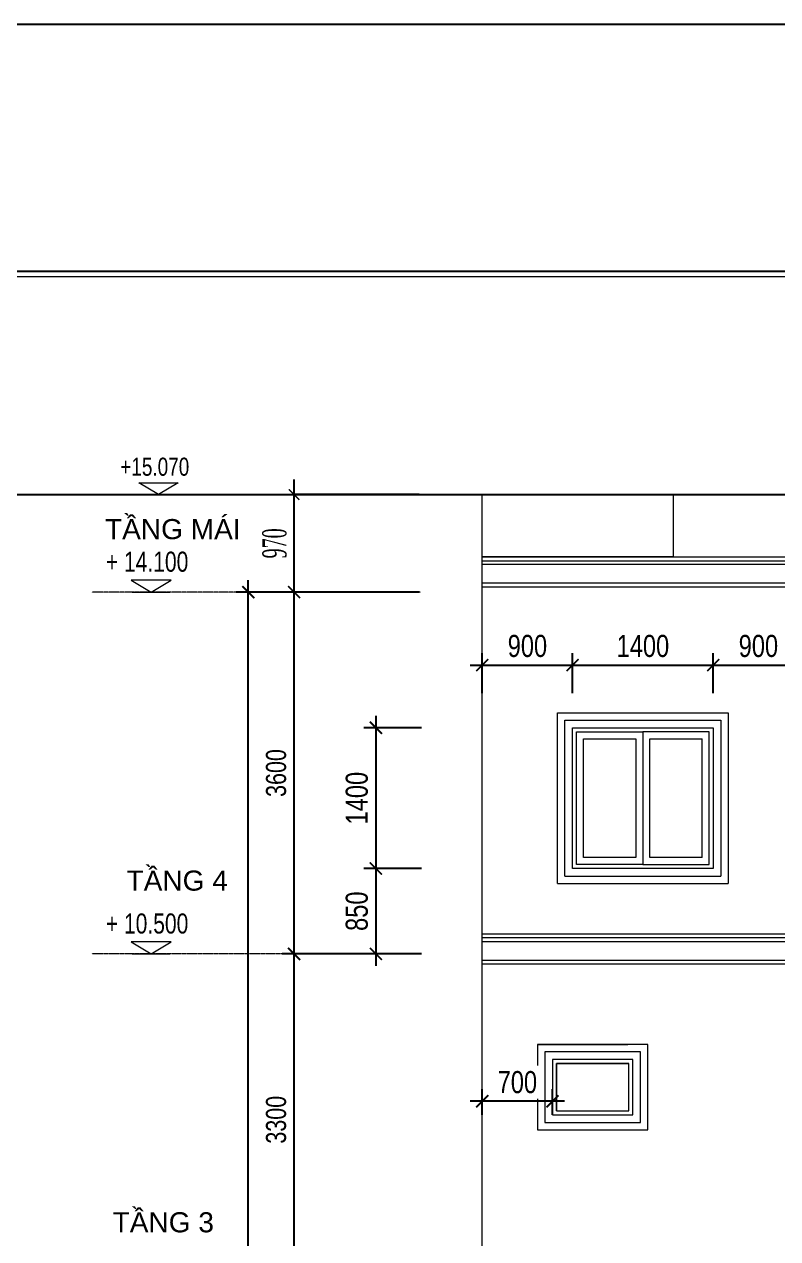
# Model space of a CAD drawing. Header units: millimetres. Extents: x -127141 to 682685, y -1234500 to 49778.
# Drawn here: x 452463 to 459965, y -12084 to 0 of the extents above; entities that cross this region are included whole.
import ezdxf
from ezdxf.xclip import XClip

# ---------------------------------------------------------------- set-up
doc = ezdxf.new("R2010")
doc.units = ezdxf.units.MM
doc.header["$MEASUREMENT"] = 0
doc.linetypes.add('CENTER', pattern=[3, 1.5, -0.5, 0.5, -0.5])
doc.linetypes.add('DASHDOT2', pattern=[0.5, 0.25, -0.125, 0, -0.125])
for name, color, linetype, lineweight in [('-CENTER', 143, 'CENTER', 13), ('-DOOR', 137, 'Continuous', 9), ('-HATCH', 8, 'Continuous', 5), ('-KH', 143, 'Continuous', 13), ('-LINE1', 7, 'Continuous', 18), ('-TEXT', 7, 'Continuous', 15), ('A-NET THAY', 125, 'Continuous', 18), ('A-TEXT', 7, 'Continuous', 18)]:
    doc.layers.add(name, color=color, linetype=linetype, lineweight=lineweight)
doc.layers.add('12. NET DIM', color=252, linetype='Continuous')
doc.layers.add('LUOI GIONG', color=160, linetype='Continuous', plot=False)
doc.styles.add('1', font='arial.ttf')
doc.styles.add('AA - Arial - Regular', font='arial.ttf', dxfattribs={"height": 250})
doc.styles.add('AVANH', font='', dxfattribs={"width": 0.8})
doc.styles.add('ROMANSssss', font='vntimeh.shx', dxfattribs={"width": 0.55})
doc.styles.get('AVANH').set_extended_font_data('.VnAvantH')
doc.dimstyles.new('@150 NEW', dxfattribs={"dimscale": 150, "dimtxt": 1.6, "dimasz": 0.7, "dimexe": 0, "dimexo": 0, "dimgap": 0.5, "dimtad": 1, "dimdec": 0, "dimdsep": 46, "dimtxsty": 'ROMANSssss', "dimblk": 'ARCHTICK', "dimcen": 1, "dimdle": 1, "dimclrd": 8, "dimclre": 8, "dimclrt": 7, "dimadec": 0, "dimazin": 0, "dimtfac": 1, "dimtdec": 0, "dimtix": 1, "dimtmove": 2, "dimatfit": 3, "dimldrblk": 'DOT', "dimfxl": 1, "dimtolj": 1, "dimtzin": 0, "dimarcsym": 0})
doc.dimstyles.new('C_100A3', dxfattribs={"dimscale": 100, "dimtxt": 2.2, "dimasz": 1.2, "dimexe": 1.2, "dimexo": 0, "dimgap": 0.75, "dimtad": 1, "dimdec": 0, "dimzin": 0, "dimdsep": 46, "dimtxsty": 'AVANH', "dimblk": 'ARCHTICK', "dimcen": 0, "dimdle": 1.2, "dimclrd": 256, "dimclre": 256, "dimclrt": 7, "dimadec": 0, "dimazin": 0, "dimtfac": 0.0001, "dimtdec": 0, "dimtix": 1, "dimtmove": 2, "dimatfit": 3, "dimfxl": 1.8, "dimtolj": 1, "dimtzin": 0, "dimarcsym": 0})

# ---------------------------------------------------------------- blocks, each defined once
blk = doc.blocks.new('_ArchTick')
at = {"color": 0, "linetype": 'ByBlock', "const_width": 0.15}
blk.add_lwpolyline([(-0.5, -0.5), (0.5, 0.5)], dxfattribs=at)
blk = doc.blocks.new('*D166')
at = {"layer": '12. NET DIM', "lineweight": -2, "transparency": 16777216}
for p, q in [((455150, -12670), (455150, -9130)), ((455904, -9250), (455030, -9250)), ((455904, -12550), (455030, -12550))]:
    blk.add_line(p, q, dxfattribs=at)
at = {"layer": 'Defpoints', "color": 0, "transparency": 16777216}
for p in [(455150, -9250), (455904, -9250), (455904, -12550)]:
    blk.add_point(p, dxfattribs=at)
at = {"layer": '12. NET DIM', "lineweight": -2, "transparency": 16777216, "xscale": 119.9999999999999, "yscale": 119.9999999999999, "zscale": 119.9999999999999}
for p, rotation in [((455150, -9250), 90), ((455150, -12550), 270)]:
    blk.add_blockref('_ArchTick', p, dxfattribs=dict(at, rotation=rotation))
at = {"layer": '12. NET DIM', "color": 7, "transparency": 16777216, "insert": (454971, -10900), "char_height": 200, "attachment_point": 5, "rotation": 90, "style": 'AVANH'}
blk.add_mtext('\\A1;3300', dxfattribs=at)
blk = doc.blocks.new('*D167')
at = {"layer": '12. NET DIM', "lineweight": -2, "transparency": 16777216}
for p, q in [((455150, -9370), (455150, -5530)), ((455904, -5650), (455030, -5650)), ((455904, -9250), (455030, -9250))]:
    blk.add_line(p, q, dxfattribs=at)
at = {"layer": 'Defpoints', "color": 0, "transparency": 16777216}
for p in [(455150, -5650), (455904, -5650), (455904, -9250)]:
    blk.add_point(p, dxfattribs=at)
at = {"layer": '12. NET DIM', "lineweight": -2, "transparency": 16777216, "xscale": 119.9999999999999, "yscale": 119.9999999999999, "zscale": 119.9999999999999}
for p, rotation in [((455150, -5650), 90), ((455150, -9250), 270)]:
    blk.add_blockref('_ArchTick', p, dxfattribs=dict(at, rotation=rotation))
at = {"layer": '12. NET DIM', "color": 7, "transparency": 16777216, "insert": (454971, -7450), "char_height": 200, "attachment_point": 5, "rotation": 90, "style": 'AVANH'}
blk.add_mtext('\\A1;3600', dxfattribs=at)
blk = doc.blocks.new('*D195')
at = {"layer": '12. NET DIM', "lineweight": -2, "transparency": 16777216}
for p, q in [((454694, -19870), (454694, -5530)), ((455904, -5650), (454574, -5650)), ((455904, -19750), (454574, -19750))]:
    blk.add_line(p, q, dxfattribs=at)
at = {"layer": 'Defpoints', "color": 0, "transparency": 16777216}
for p in [(454694, -5650), (455904, -5650), (455904, -19750)]:
    blk.add_point(p, dxfattribs=at)
at = {"layer": '12. NET DIM', "lineweight": -2, "transparency": 16777216, "xscale": 119.9999999999999, "yscale": 119.9999999999999, "zscale": 119.9999999999999}
for p, rotation in [((454694, -5650), 90), ((454694, -19750), 270)]:
    blk.add_blockref('_ArchTick', p, dxfattribs=dict(at, rotation=rotation))
at = {"layer": '12. NET DIM', "color": 7, "transparency": 16777216, "insert": (454516, -12700), "char_height": 200, "attachment_point": 5, "rotation": 90, "style": 'AVANH'}
blk.add_mtext('\\A1;14100', dxfattribs=at)
blk = doc.blocks.new('cot')
at = {"layer": '-KH'}
blk.add_line((116899, -109064), (117274, -109064), dxfattribs=at)
blk.add_lwpolyline([(117286, -108944), (116888, -108944), (117087, -109064)], close=True, dxfattribs=at)
blk.add_solid([(117087, -109064), (117087, -108944), (117286, -108944), (117087, -109064)], dxfattribs=at)
blk = doc.blocks.new('lancan')
for p, q in [((-1, 989), (6547, 989)), ((-1, 969), (6547, 969)), ((-1, 120), (6547, 120)), ((-1, 100), (6547, 100))]:
    blk.add_line(p, q)
blk = doc.blocks.new('BB')
at = {"layer": 'A-NET THAY', "color": 2, "true_color": 0xf1eb1f}
blk.add_lwpolyline([(0, 33264), (47040, 33264), (47040, 0), (0, 0)], close=True, dxfattribs=at)
blk = doc.blocks.new('ARCHTICK')
at = {"color": 0, "linetype": 'ByBlock', "const_width": 0.15}
blk.add_lwpolyline([(-0.5, -0.5), (0.5, 0.5)], dxfattribs=at)
blk = doc.blocks.new('*D140')
at = {"layer": '-HATCH', "lineweight": -2, "transparency": 16777216}
for p, q in [((457023, -10851), (457023, -10596)), ((457723, -10851), (457723, -10596)), ((457843, -10716), (456903, -10716))]:
    blk.add_line(p, q, dxfattribs=at)
at = {"layer": 'Defpoints', "color": 0, "transparency": 16777216}
for p in [(457023, -10716), (457023, -10851), (457723, -10851)]:
    blk.add_point(p, dxfattribs=at)
at = {"layer": '-HATCH', "lineweight": -2, "transparency": 16777216, "xscale": 119.9999999999999, "yscale": 119.9999999999999, "zscale": 119.9999999999999, "rotation": 180}
blk.add_blockref('ARCHTICK', (457023, -10716), dxfattribs=at)
at = {"layer": '-HATCH', "lineweight": -2, "transparency": 16777216, "xscale": 119.9999999999999, "yscale": 119.9999999999999, "zscale": 119.9999999999999}
blk.add_blockref('ARCHTICK', (457723, -10716), dxfattribs=at)
at = {"layer": '-HATCH', "color": 7, "transparency": 16777216, "insert": (457373, -10527), "char_height": 220, "attachment_point": 5, "style": 'AVANH', "bg_fill": 3, "box_fill_scale": 1.25, "bg_fill_color": 256, "bg_fill_true_color": 13158600, "bg_fill_transparency": 0}
blk.add_mtext('\\A1;700', dxfattribs=at)
blk = doc.blocks.new('*D141')
at = {"layer": '-HATCH', "lineweight": -2, "transparency": 16777216}
for p, q in [((455964, -6880), (455964, -8520)), ((456419, -7000), (455844, -7000)), ((456419, -8400), (455844, -8400))]:
    blk.add_line(p, q, dxfattribs=at)
at = {"layer": 'Defpoints', "color": 0, "transparency": 16777216}
for p in [(456419, -7000), (455964, -8400), (456419, -8400)]:
    blk.add_point(p, dxfattribs=at)
at = {"layer": '-HATCH', "lineweight": -2, "transparency": 16777216, "xscale": 119.9999999999999, "yscale": 119.9999999999999, "zscale": 119.9999999999999}
for p, rotation in [((455964, -7000), 90), ((455964, -8400), 270)]:
    blk.add_blockref('ARCHTICK', p, dxfattribs=dict(at, rotation=rotation))
at = {"layer": '-HATCH', "color": 7, "transparency": 16777216, "insert": (455775, -7700), "char_height": 220, "attachment_point": 5, "rotation": 90, "style": 'AVANH', "bg_fill": 3, "box_fill_scale": 1.25, "bg_fill_color": 256, "bg_fill_true_color": 13158600, "bg_fill_transparency": 0}
blk.add_mtext('\\A1;1400', dxfattribs=at)
blk = doc.blocks.new('*D142')
at = {"layer": '-HATCH', "lineweight": -2, "transparency": 16777216}
for p, q in [((455964, -8280), (455964, -9370)), ((456419, -8400), (455844, -8400)), ((456419, -9250), (455844, -9250))]:
    blk.add_line(p, q, dxfattribs=at)
at = {"layer": 'Defpoints', "color": 0, "transparency": 16777216}
for p in [(456419, -8400), (455964, -9250), (456419, -9250)]:
    blk.add_point(p, dxfattribs=at)
at = {"layer": '-HATCH', "lineweight": -2, "transparency": 16777216, "xscale": 119.9999999999999, "yscale": 119.9999999999999, "zscale": 119.9999999999999}
for p, rotation in [((455964, -8400), 90), ((455964, -9250), 270)]:
    blk.add_blockref('ARCHTICK', p, dxfattribs=dict(at, rotation=rotation))
at = {"layer": '-HATCH', "color": 7, "transparency": 16777216, "insert": (455775, -8825), "char_height": 220, "attachment_point": 5, "rotation": 90, "style": 'AVANH', "bg_fill": 3, "box_fill_scale": 1.25, "bg_fill_color": 256, "bg_fill_true_color": 13158600, "bg_fill_transparency": 0}
blk.add_mtext('\\A1;850', dxfattribs=at)
blk = doc.blocks.new('*D143')
at = {"layer": '-HATCH', "lineweight": -2, "transparency": 16777216}
for p, q in [((457023, -6656), (457023, -6256)), ((457923, -6656), (457923, -6256)), ((456903, -6376), (458043, -6376))]:
    blk.add_line(p, q, dxfattribs=at)
at = {"layer": 'Defpoints', "color": 0, "transparency": 16777216}
for p in [(457923, -6376), (457023, -6656), (457923, -6656)]:
    blk.add_point(p, dxfattribs=at)
at = {"layer": '-HATCH', "lineweight": -2, "transparency": 16777216, "xscale": 119.9999999999999, "yscale": 119.9999999999999, "zscale": 119.9999999999999, "rotation": 180}
blk.add_blockref('ARCHTICK', (457023, -6376), dxfattribs=at)
at = {"layer": '-HATCH', "lineweight": -2, "transparency": 16777216, "xscale": 119.9999999999999, "yscale": 119.9999999999999, "zscale": 119.9999999999999}
blk.add_blockref('ARCHTICK', (457923, -6376), dxfattribs=at)
at = {"layer": '-HATCH', "color": 7, "transparency": 16777216, "insert": (457473, -6187), "char_height": 220, "attachment_point": 5, "style": 'AVANH', "bg_fill": 3, "box_fill_scale": 1.25, "bg_fill_color": 256, "bg_fill_true_color": 13158600, "bg_fill_transparency": 0}
blk.add_mtext('\\A1;900', dxfattribs=at)
blk = doc.blocks.new('*D126')
at = {"layer": '-HATCH', "lineweight": -2, "transparency": 16777216}
for p, q in [((457923, -6656), (457923, -6256)), ((459323, -6656), (459323, -6256)), ((457803, -6376), (459443, -6376))]:
    blk.add_line(p, q, dxfattribs=at)
at = {"layer": 'Defpoints', "color": 0, "transparency": 16777216}
for p in [(459323, -6376), (457923, -6656), (459323, -6656)]:
    blk.add_point(p, dxfattribs=at)
at = {"layer": '-HATCH', "lineweight": -2, "transparency": 16777216, "xscale": 119.9999999999999, "yscale": 119.9999999999999, "zscale": 119.9999999999999, "rotation": 180}
blk.add_blockref('ARCHTICK', (457923, -6376), dxfattribs=at)
at = {"layer": '-HATCH', "lineweight": -2, "transparency": 16777216, "xscale": 119.9999999999999, "yscale": 119.9999999999999, "zscale": 119.9999999999999}
blk.add_blockref('ARCHTICK', (459323, -6376), dxfattribs=at)
at = {"layer": '-HATCH', "color": 7, "transparency": 16777216, "insert": (458623, -6187), "char_height": 220, "attachment_point": 5, "style": 'AVANH', "bg_fill": 3, "box_fill_scale": 1.25, "bg_fill_color": 256, "bg_fill_true_color": 13158600, "bg_fill_transparency": 0}
blk.add_mtext('\\A1;1400', dxfattribs=at)
blk = doc.blocks.new('*D127')
at = {"layer": '-HATCH', "lineweight": -2, "transparency": 16777216}
for p, q in [((459323, -6656), (459323, -6256)), ((460223, -6656), (460223, -6256)), ((459203, -6376), (460343, -6376))]:
    blk.add_line(p, q, dxfattribs=at)
at = {"layer": 'Defpoints', "color": 0, "transparency": 16777216}
for p in [(460223, -6376), (459323, -6656), (460223, -6656)]:
    blk.add_point(p, dxfattribs=at)
at = {"layer": '-HATCH', "lineweight": -2, "transparency": 16777216, "xscale": 119.9999999999999, "yscale": 119.9999999999999, "zscale": 119.9999999999999, "rotation": 180}
blk.add_blockref('ARCHTICK', (459323, -6376), dxfattribs=at)
at = {"layer": '-HATCH', "lineweight": -2, "transparency": 16777216, "xscale": 119.9999999999999, "yscale": 119.9999999999999, "zscale": 119.9999999999999}
blk.add_blockref('ARCHTICK', (460223, -6376), dxfattribs=at)
at = {"layer": '-HATCH', "color": 7, "transparency": 16777216, "insert": (459773, -6187), "char_height": 220, "attachment_point": 5, "style": 'AVANH', "bg_fill": 3, "box_fill_scale": 1.25, "bg_fill_color": 256, "bg_fill_true_color": 13158600, "bg_fill_transparency": 0}
blk.add_mtext('\\A1;900', dxfattribs=at)
blk = doc.blocks.new('*D337')
at = {"layer": 'A-NET THAY', "color": 8, "lineweight": -2, "transparency": 16777216}
for p, q in [((455150, -5800), (455150, -4530)), ((456396, -4680), (455150, -4680)), ((456396, -5650), (455150, -5650))]:
    blk.add_line(p, q, dxfattribs=at)
at = {"layer": 'Defpoints', "color": 0, "transparency": 16777216}
for p in [(455150, -4680), (456396, -4680), (456396, -5650)]:
    blk.add_point(p, dxfattribs=at)
at = {"layer": 'A-NET THAY', "color": 8, "lineweight": -2, "transparency": 16777216, "xscale": 105, "yscale": 105, "zscale": 105}
for p, rotation in [((455150, -4680), 90), ((455150, -5650), 270)]:
    blk.add_blockref('_ArchTick', p, dxfattribs=dict(at, rotation=rotation))
at = {"layer": 'A-NET THAY', "color": 7, "transparency": 16777216, "insert": (454955, -5165), "char_height": 240, "attachment_point": 5, "rotation": 90, "style": 'ROMANSssss'}
blk.add_mtext('\\A1;970', dxfattribs=at)
blk = doc.blocks.new('_Dot')
at = {"color": 0, "linetype": 'ByBlock', "lineweight": -2}
blk.add_line((-0.5, 0), (-1, 0), dxfattribs=at)
at = {"color": 0, "linetype": 'ByBlock', "const_width": 0.5}
blk.add_lwpolyline([(-0.25, 0, 1), (0.25, 0, 1)], format="xyb", close=True, dxfattribs=at)

msp = doc.modelspace()

# ---------------------------------------------------------------- linework, layer by layer
at = {"layer": '-CENTER', "linetype": 'DASHDOT2', "ltscale": 6}
msp.add_line((456396.1, -4680.2), (453614.7, -4680.1), dxfattribs=at)
at = {"layer": '-CENTER', "ltscale": 0.2}
for p, q in [((456407.1, -5650), (453135.9, -5650)), ((456407.1, -9250), (453135.9, -9250))]:
    msp.add_line(p, q, dxfattribs=at)
at = {"layer": '-DOOR', "lineweight": 9}
for p, q in [((457962.9, -8360), (457962.9, -7040)), ((457962.9, -7040), (458622.8, -7040)), ((458032.9, -8290), (458032.9, -7110)), ((458032.9, -7110), (458552.8, -7110)), ((458552.8, -7110), (458552.8, -8290)), ((458622.8, -7040), (458622.8, -8360)), ((459282.8, -7040), (458622.8, -7040)), ((458692.8, -7110), (459212.8, -7110)), ((458692.8, -8290), (458692.8, -7110)), ((459212.8, -8290), (459212.8, -7110)), ((459282.8, -8360), (459282.8, -7040)), ((458552.8, -8290), (458032.9, -8290)), ((459212.8, -8290), (458692.8, -8290)), ((458622.8, -8360), (457962.9, -8360)), ((458622.8, -8360), (459282.8, -8360)), ((457763.4, -10340.6), (458482.3, -10340.6)), ((457763.4, -10810.5), (457763.4, -10340.6))]:
    msp.add_line(p, q, dxfattribs=at)
msp.add_lwpolyline([(458482.8, -10340), (457762.8, -10340), (457762.8, -10811.1), (458482.8, -10811.1)], close=True, dxfattribs=at)
at = {"layer": '-HATCH'}
for p, q in [((457022.8, -5337.5), (460400.2, -5337.5)), ((460222.9, -5375), (457022.8, -5375)), ((460222.9, -5562.5), (457022.8, -5562.5)), ((457846.5, -8476.3), (457846.5, -6923.7)), ((457846.5, -6923.7), (459399.1, -6923.7)), ((457847.1, -6924.2), (459398.6, -6924.2)), ((459398.6, -6924.2), (459398.6, -8475.8)), ((459399.1, -6923.7), (459399.1, -8476.3)), ((457846.5, -8476.3), (459399.1, -8476.3)), ((457022.8, -9087.5), (464222.6, -9087.5)), ((457022.8, -9125), (464180.7, -9125)), ((457022.8, -9312.5), (464057.5, -9312.5))]:
    msp.add_line(p, q, dxfattribs=at)
msp.add_lwpolyline([(458597.8, -10225), (457647.8, -10225), (457647.8, -10926.1), (458597.8, -10926.1)], close=True, dxfattribs=at)
at = {"layer": '-KH'}
msp.add_line((453982.8, -4680.1), (453614.8, -4680.1), dxfattribs=at)
msp.add_lwpolyline([(453603.6, -4562.3), (453994, -4562.3), (453798.8, -4680.1)], close=True, dxfattribs=at)
msp.add_solid([(453798.8, -4680.1), (453798.8, -4562.3), (453603.6, -4562.3), (453798.8, -4680.1)], dxfattribs=at)
at = {"layer": '-LINE1', "lineweight": 20}
for p, q in [((457022.8, -20000), (457022.8, -5300)), ((457022.8, -5300), (460422.3, -5300)), ((460222.9, -5600), (457022.8, -5600)), ((457772.8, -8550), (457772.8, -6850)), ((457772.8, -6850), (459472.8, -6850)), ((459472.8, -6850), (459472.8, -8550)), ((457922.8, -7000), (459322.8, -7000)), ((457922.8, -8400), (457922.8, -7000)), ((459322.8, -7000), (459322.8, -8400)), ((459322.8, -8400), (457922.8, -8400)), ((457772.8, -8550), (459472.8, -8550)), ((457022.8, -9050), (464222.6, -9050)), ((457022.8, -9350), (464022.8, -9350)), ((457572.8, -10150), (458473.9, -10150))]:
    msp.add_line(p, q, dxfattribs=at)
for points in [[(458672.8, -10150), (457572.8, -10150), (457572.8, -11001.1), (458672.8, -11001.1)], [(458522.8, -10300), (457722.8, -10300), (457722.8, -10851.1), (458522.8, -10851.1)]]:
    msp.add_lwpolyline(points, close=True, dxfattribs=at)
at = {"layer": 'A-NET THAY'}
msp.add_lwpolyline([(457022.8, -4680), (458922.8, -4680), (458922.8, -5300), (457022.8, -5300)], close=True, dxfattribs=at)
at = {"layer": 'Defpoints', "color": 2}
msp.add_ray((410697.5, -4680), (1, 0), dxfattribs=at)
at = {"layer": 'Defpoints'}
msp.add_lwpolyline([(435697.5, -24785.9), (467197.5, -24785.9), (467197.5, -2460.9), (435697.5, -2460.9)], close=True, dxfattribs=at)

# ---------------------------------------------------------------- block references
at = {"layer": '-CENTER'}
for p in [(336639.7, 103413.7), (336639.7, 99813.7)]:
    msp.add_blockref('cot', p, dxfattribs=at)
at = {"layer": '-HATCH'}
ref = msp.add_blockref('lancan', (463902.9, -9050), dxfattribs=dict(at, xscale=-1))
XClip(ref).set_block_clipping_path([(-43.2029043438, -0.0000495363), (3680.0756657259, 988.8015484687)])
at = {"layer": 'A-NET THAY', "color": 2, "true_color": 0xf1eb1f, "xscale": 0.669642857071377, "yscale": 0.669642857071377, "zscale": 0.669642857071377}
msp.add_blockref('BB', (435697.5, -24785.9), dxfattribs=at)

# ---------------------------------------------------------------- texts
at = {"layer": '-TEXT', "style": '1', "width": 0.75}
for s, height, p in [('+15.070', 180, (453419, -4492.1)), ('+ 14.100', 200, (453275.1, -5447.2)), ('+ 10.500', 200, (453275.1, -9047.2))]:
    msp.add_text(s, height=height, dxfattribs=at).set_placement(p)
at = {"layer": 'A-TEXT', "style": 'AA - Arial - Regular'}
for s, p in [('TẦNG MÁI', (453266.8, -5123.3)), ('TẦNG 4', (453481.3, -8620.4)), ('TẦNG 3', (453342.7, -12020.4))]:
    msp.add_text(s, height=200, dxfattribs=at).set_placement(p)

# ---------------------------------------------------------------- dimensions: what is measured, and where the dimension line sits
at = {"layer": '12. NET DIM'}
for base, p1, p2, picture, middle in [((454694.3, -5650), (455904, -19750), (455904, -5650), '*D195', (454515.9, -12700)), ((455149.6, -5650), (455904, -9250), (455904, -5650), '*D167', (454971.2, -7450)), ((455149.6, -9250), (455904, -12550), (455904, -9250), '*D166', (454971.2, -10900))]:
    dim = msp.add_linear_dim(base=base, p1=p1, p2=p2, angle=90, dimstyle='C_100A3', override={"dimtxt": 2}, dxfattribs=at)
    dim.commit()
    dim.dimension.update_dxf_attribs({"geometry": picture, "text_midpoint": middle})
at = {"layer": 'A-NET THAY'}
dim = msp.add_linear_dim(base=(455149.6, -4680.2), p1=(456396.1, -5650), p2=(456396.1, -4680.2), angle=90, dimstyle='@150 NEW', dxfattribs=at)
dim.commit()
dim.dimension.update_dxf_attribs({"geometry": '*D337', "text_midpoint": (454954.6, -5165.1)})

# ---------------------------------------------------------------- next in the draw order: dimensions: what is measured, and where the dimension line sits
at = {"layer": '-HATCH', "color": 2}
for base, p1, p2, picture, middle in [((457922.8, -6375.7), (457022.8, -6656), (457922.8, -6656), '*D143', (457472.8, -6186.9)), ((457022.8, -10715.6), (457722.8, -10851.1), (457022.8, -10851.1), '*D140', (457372.8, -10526.8))]:
    dim = msp.add_linear_dim(base=base, p1=p1, p2=p2, dimstyle='C_100A3', override={"dimblk": 'ARCHTICK', "dimtfill": 1}, dxfattribs=at)
    dim.commit()
    dim.dimension.update_dxf_attribs({"geometry": picture, "text_midpoint": middle})
dim = msp.add_linear_dim(base=(455964.1, -8400), p1=(456419.4, -7000), p2=(456419.4, -8400), angle=90, dimstyle='C_100A3', override={"dimblk": 'ARCHTICK', "dimtfill": 1}, dxfattribs=at)
dim.commit()
dim.dimension.update_dxf_attribs({"geometry": '*D141', "text_midpoint": (455775.3, -7700)})

# ---------------------------------------------------------------- next in the draw order: dimensions: what is measured, and where the dimension line sits
dim = msp.add_linear_dim(base=(459322.8, -6375.7), p1=(457922.8, -6656), p2=(459322.8, -6656), dimstyle='C_100A3', override={"dimblk": 'ARCHTICK', "dimtfill": 1}, dxfattribs=at)
dim.commit()
dim.dimension.update_dxf_attribs({"geometry": '*D126', "text_midpoint": (458622.8, -6186.9)})
dim = msp.add_linear_dim(base=(455964.1, -9250), p1=(456419.4, -8400), p2=(456419.4, -9250), angle=90, dimstyle='C_100A3', override={"dimblk": 'ARCHTICK', "dimtfill": 1}, dxfattribs=at)
dim.commit()
dim.dimension.update_dxf_attribs({"geometry": '*D142', "text_midpoint": (455775.3, -8825)})

# ---------------------------------------------------------------- next in the draw order: dimensions: what is measured, and where the dimension line sits
dim = msp.add_linear_dim(base=(460222.8, -6375.7), p1=(459322.8, -6656), p2=(460222.8, -6656), dimstyle='C_100A3', override={"dimblk": 'ARCHTICK', "dimtfill": 1}, dxfattribs=at)
dim.commit()
dim.dimension.update_dxf_attribs({"geometry": '*D127', "text_midpoint": (459772.8, -6186.9)})

# ---------------------------------------------------------------- next in the draw order: linework, layer by layer
at = {"layer": 'LUOI GIONG'}
msp.add_lwpolyline([(435697.5, 0), (485697.5, 0), (485697.5, -25000), (435697.5, -25000)], close=True, dxfattribs=at)

doc.saveas('drawing.dxf')
